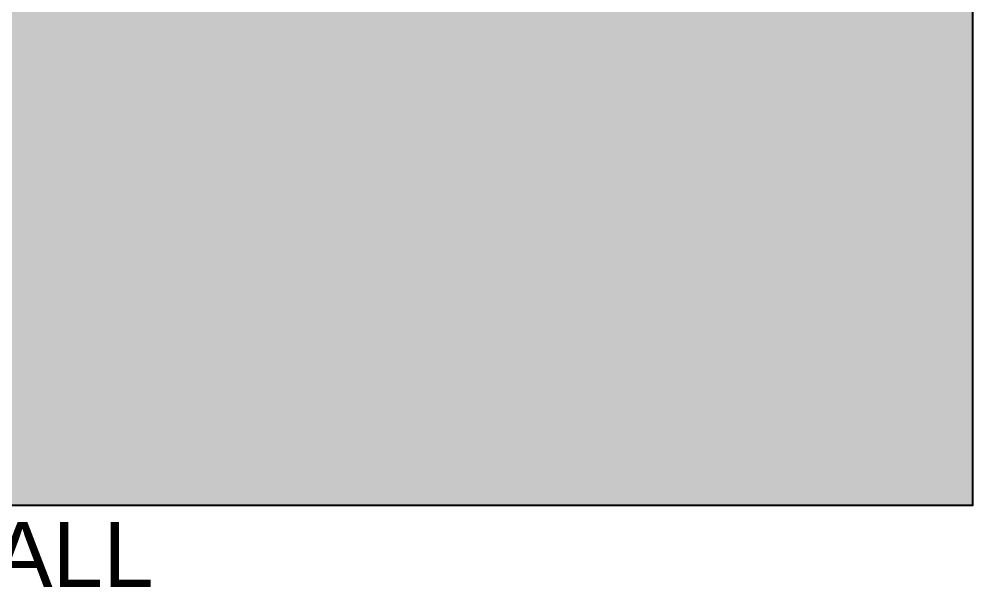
# Model space of a CAD drawing. Header units: centimetres. Extents: x -35664 to 50682, y -23001 to 23705.
# Drawn here: x 2920 to 4998, y -23001 to -21765 of the extents above; entities that cross this region are included whole.
import ezdxf

# ---------------------------------------------------------------- set-up
doc = ezdxf.new("R2010")
doc.units = ezdxf.units.CM
for name, color, linetype in [('B GÈnÈral_Hatch', 252, 'Continuous'), ('B Général', 252, 'Continuous'), ('prlm-Coupe', 252, 'Continuous')]:
    doc.layers.add(name, color=color, linetype=linetype)
doc.styles.add('Arial', font='arial.ttf')

# ---------------------------------------------------------------- blocks, each defined once
blk = doc.blocks.new('A$C373B78D5')
at = {"layer": 'B GÈnÈral_Hatch', "linetype": 'Continuous'}
h = blk.add_hatch(dxfattribs=at)
h.set_pattern_fill('H_VEGETAL 3', color=256, style=0, pattern_type=2)
h.set_pattern_definition([(45, (-23116.898, 10090.366), (23.212778, -1.975556), [44.003255, -6.28618]), (45, (-23120.478, 10083.575), (-3.5471, -28.555677), [18.85854, -31.430896]), (45, (-23113.755, 10087.223), (2.536633, -22.539133), [40.34917, -45.50013]), (45, (-23115.293, 10082.587), (26.400366, 1.257412), [38.97431, -11.31512]), (45, (-23110.612, 10084.08), (12.572359, -12.572359), [11.783446, -2.945862]), (45, (-23109.04, 10082.508), (12.572359, -12.572359), [9.864344, -16.094456]), (45, (-23107.468, 10080.937), (12.572359, -12.572359), []), (45, (-23116.712, 10068.635), (12.572359, -12.572359), [66.77512, -54.63419]), (135, (-23110.477, 10087.156), (24.694444, 4.198056), [44.003455, -6.28621]), (135, (-23105.044, 10078.266), (-29.633333, 0.987778), [18.858624, -31.43104]), (135, (-23116.157, 10085.674), (-6.6675, -21.73111), [40.34934, -45.50032]), (135, (-23110.971, 10076.29), (24.94139, 3.704167), [38.97449, -11.315174]), (135, (-23108.502, 10070.364), (16.792222, 11.853333), [11.78373, -2.945933]), (135, (-23113.194, 10072.092), (-15.804444, -12.84111), [9.864344, -16.094456]), (135, (-23115.17, 10070.857), (18.026944, 10.61861), []), (135, (-23112.453, 10064.19), (14.322778, 14.569722), [66.77531, -54.63435])])
h.paths.add_polyline_path([(-19876.9, -4260), (-19876.9, -3330), (-20236.4, -3330), (-20236.4, -3280.6), (-20267.3, -3279.8), (-20466.9, -3279.8), (-20962.6, -3290), (-21666.9, -3018), (-21966.9, -3016), (-22059.3, -3016), (-22059.3, -3011), (-23308.5, -3011), (-23308.5, -5349.8), (-18113.9, -5349.8), (-18113.9, -4260)])
at = {"layer": 'B Général', "linetype": 'Continuous', "flags": 128}
blk.add_lwpolyline([(-19876.9, -4260), (-19876.9, -3330), (-20236.4, -3330), (-20236.4, -3280.6), (-20267.3, -3279.8), (-20466.9, -3279.8), (-20962.6, -3290), (-21666.9, -3018), (-21966.9, -3016), (-22059.3, -3016), (-22059.3, -3011), (-23308.5, -3011), (-23308.5, -5349.8), (-18113.9, -5349.8), (-18113.9, -4260)], close=True, dxfattribs=at)
at = {"layer": 'B Général', "insert": (-20146, -5386.4), "char_height": 141.61, "attachment_point": 2, "line_spacing_factor": 0.952975, "style": 'Arial'}
blk.add_mtext('HALL', dxfattribs=at)

msp = doc.modelspace()

# ---------------------------------------------------------------- block references
at = {"layer": 'prlm-Coupe'}
msp.add_blockref('A$C373B78D5', (23111.623, -17472.851), dxfattribs=at)

doc.saveas('drawing.dxf')
